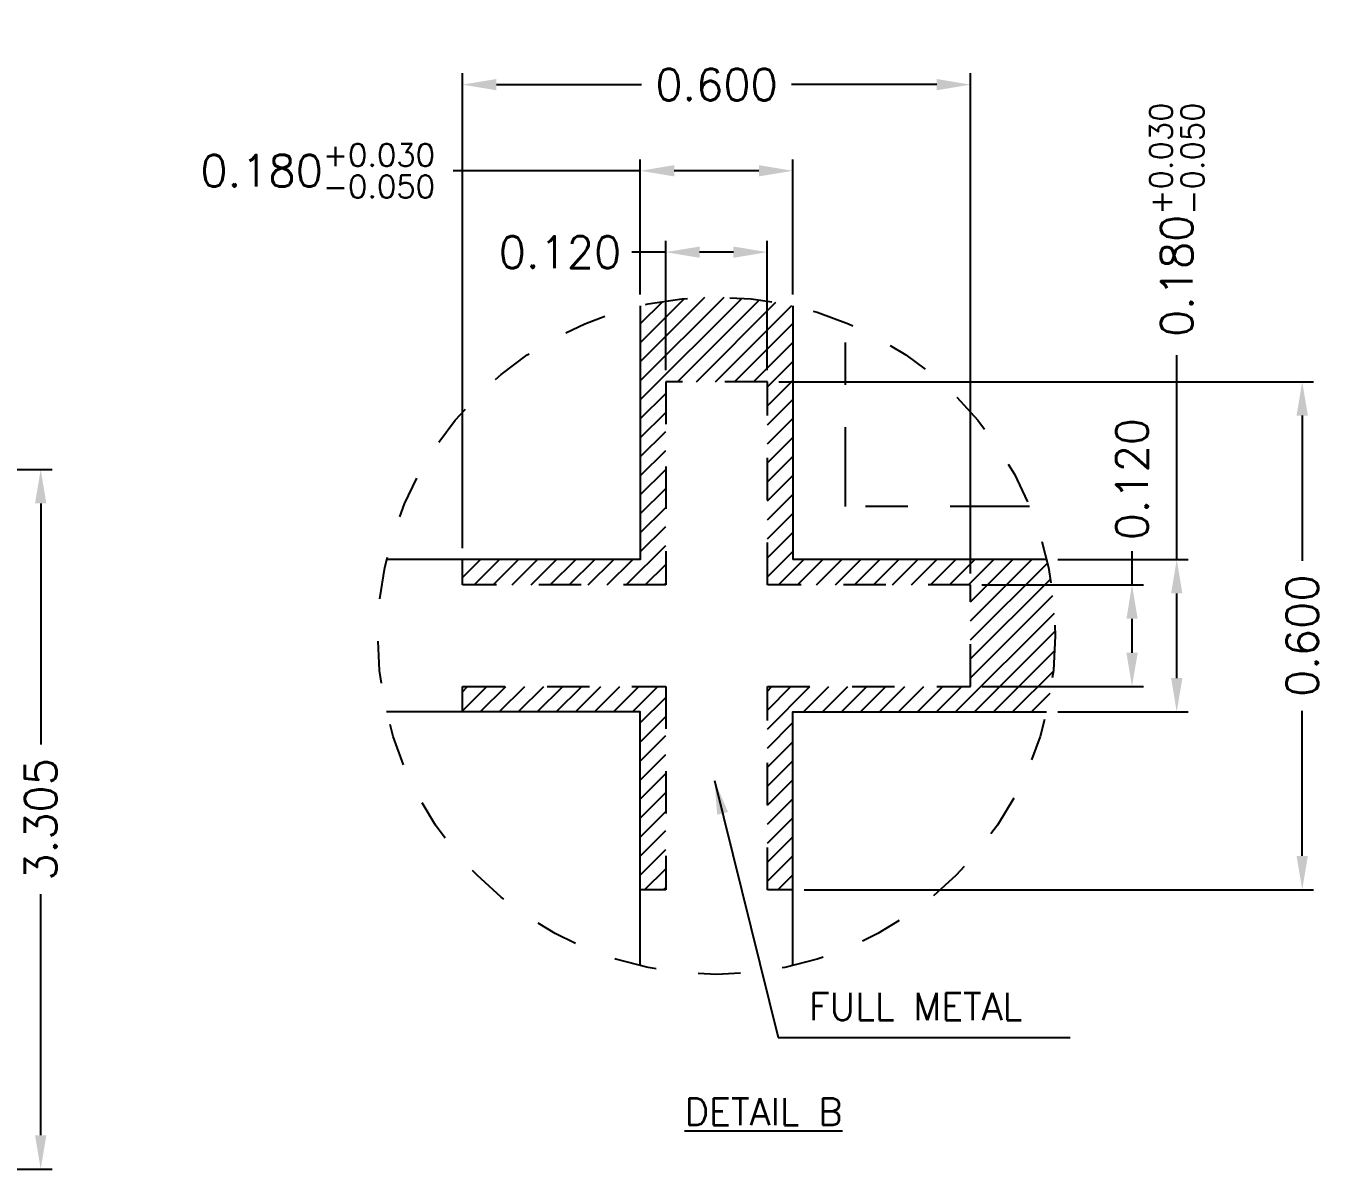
# Model space of a CAD drawing. Header units: millimetres. Extents: x 414.6 to 423.6, y 87.24 to 93.07.
# Drawn here: x 420.534 to 423.598, y 90.05 to 92.75 of the extents above; entities that cross this region are included whole.
import ezdxf

# ---------------------------------------------------------------- set-up
doc = ezdxf.new("R2010")
doc.units = ezdxf.units.MM
doc.header["$LTSCALE"] = 0.5
doc.header["$PDMODE"] = 98
doc.linetypes.add('HIDDEN', pattern=[0.375, 0.25, -0.125])
doc.linetypes.add('PHANTOM', pattern=[2.5, 1.25, -0.25, 0.25, -0.25, 0.25, -0.25])
for name, color, linetype in [('1D', 4, 'Continuous'), ('BTM', 7, 'HIDDEN'), ('DIM', 3, 'Continuous'), ('HEB', 4, 'Continuous'), ('PKG', 1, 'PHANTOM')]:
    doc.layers.add(name, color=color, linetype=linetype)
doc.styles.add('SIMPLEX', font='simplex.shx', dxfattribs={"bigfont": 'AllInOneBig.shx'})
doc.dimstyles.new('Standard3', dxfattribs={"dimtxt": 0.075, "dimasz": 0.08, "dimexe": 0.027, "dimexo": 0.027, "dimgap": 0.027, "dimtad": 1, "dimdec": 3, "dimlfac": 2, "dimrnd": 0.0005, "dimzin": 1, "dimtxsty": 'SIMPLEX', "dimcen": 0.1905, "dimclrd": 256, "dimclre": 256, "dimclrt": 256, "dimazin": 3, "dimtp": 0.03, "dimtm": 0.05, "dimtfac": 0.8, "dimtdec": 3, "dimtmove": 0, "dimatfit": 3, "dimfxl": 0.05, "dimlwd": -1, "dimlwe": -1})

# ---------------------------------------------------------------- blocks, each defined once
blk = doc.blocks.new('*D139')
at = {"layer": 'Defpoints', "color": 0, "ltscale": 0.05, "transparency": 16777216}
for p in [(419.1639, 91.7022), (419.1639, 90.0497), (420.5691, 90.0497)]:
    blk.add_point(p, dxfattribs=at)
at = {"layer": 'DIM', "ltscale": 0.05, "transparency": 16777216}
for p, q in [((419.1909, 91.7022), (420.5961, 91.7022)), ((420.5691, 91.6222), (420.5691, 91.053)), ((420.5691, 90.1297), (420.5691, 90.699)), ((419.1909, 90.0497), (420.5961, 90.0497))]:
    blk.add_line(p, q, dxfattribs=at)
for points in [[(420.5557, 91.6222), (420.5824, 91.6222), (420.5691, 91.7022)], [(420.5557, 90.1297), (420.5824, 90.1297), (420.5691, 90.0497)]]:
    blk.add_solid(points, dxfattribs=at)
at = {"layer": 'DIM', "ltscale": 0.05, "transparency": 16777216, "insert": (420.5691, 90.876), "char_height": 0.075, "attachment_point": 5, "rotation": 90, "style": 'SIMPLEX'}
blk.add_mtext('\\A1;3.305', dxfattribs=at)
blk = doc.blocks.new('*D155')
at = {"ltscale": 0.05, "transparency": 16777216}
for p, q in [((421.5653, 91.5165), (421.5653, 92.6384)), ((422.7653, 91.4565), (422.7653, 92.6384)), ((421.6453, 92.6114), (421.9883, 92.6114)), ((422.6853, 92.6114), (422.3423, 92.6114))]:
    blk.add_line(p, q, dxfattribs=at)
for points in [[(421.6453, 92.6247), (421.6453, 92.598), (421.5653, 92.6114)], [(422.6853, 92.6247), (422.6853, 92.598), (422.7653, 92.6114)]]:
    blk.add_solid(points, dxfattribs=at)
at = {"layer": 'Defpoints', "color": 0, "ltscale": 0.05, "transparency": 16777216}
for p in [(422.7653, 92.6114), (421.5653, 91.4895), (422.7653, 91.4295)]:
    blk.add_point(p, dxfattribs=at)
at = {"ltscale": 0.05, "transparency": 16777216, "insert": (422.1653, 92.6114), "char_height": 0.075, "attachment_point": 5, "style": 'SIMPLEX'}
blk.add_mtext('\\A1;0.600', dxfattribs=at)
blk = doc.blocks.new('*D156')
at = {"ltscale": 0.05, "transparency": 16777216}
for p, q in [((421.9853, 92.116), (421.9853, 92.4349)), ((422.3453, 92.116), (422.3453, 92.4349)), ((421.9853, 92.4079), (421.5435, 92.4079)), ((422.2653, 92.4079), (422.0653, 92.4079))]:
    blk.add_line(p, q, dxfattribs=at)
for points in [[(422.0653, 92.4212), (422.0653, 92.3946), (421.9853, 92.4079)], [(422.2653, 92.4212), (422.2653, 92.3946), (422.3453, 92.4079)]]:
    blk.add_solid(points, dxfattribs=at)
at = {"layer": 'Defpoints', "color": 0, "ltscale": 0.05, "transparency": 16777216}
for p in [(422.3453, 92.4079), (421.9853, 92.089), (422.3453, 92.089)]:
    blk.add_point(p, dxfattribs=at)
at = {"ltscale": 0.05, "transparency": 16777216, "insert": (421.2234, 92.4079), "char_height": 0.075, "attachment_point": 5, "style": 'SIMPLEX'}
blk.add_mtext('\\A1;0.180{}{\\H0.71x;\\C3;\\S+0.030^ -0.050;}', dxfattribs=at)
blk = doc.blocks.new('*D157')
at = {"ltscale": 0.05, "transparency": 16777216}
for p, q in [((422.0453, 91.9365), (422.0453, 92.2426)), ((422.2853, 91.9365), (422.2853, 92.2426)), ((422.0453, 92.2156), (421.9653, 92.2156)), ((422.2053, 92.2156), (422.1253, 92.2156))]:
    blk.add_line(p, q, dxfattribs=at)
for points in [[(422.1253, 92.2289), (422.1253, 92.2023), (422.0453, 92.2156)], [(422.2053, 92.2289), (422.2053, 92.2023), (422.2853, 92.2156)]]:
    blk.add_solid(points, dxfattribs=at)
at = {"layer": 'Defpoints', "color": 0, "ltscale": 0.05, "transparency": 16777216}
for p in [(422.2853, 92.2156), (422.0453, 91.9095), (422.2853, 91.9095)]:
    blk.add_point(p, dxfattribs=at)
at = {"ltscale": 0.05, "transparency": 16777216, "insert": (421.7955, 92.2156), "char_height": 0.075, "attachment_point": 5, "style": 'SIMPLEX'}
blk.add_mtext('\\A1;0.120', dxfattribs=at)
blk = doc.blocks.new('*D158')
at = {"ltscale": 0.05, "transparency": 16777216}
for p, q in [((422.3123, 91.9095), (423.5757, 91.9095)), ((423.5487, 91.8295), (423.5487, 91.4865)), ((423.5487, 90.7895), (423.5487, 91.1325)), ((422.3723, 90.7095), (423.5757, 90.7095))]:
    blk.add_line(p, q, dxfattribs=at)
for points in [[(423.5353, 91.8295), (423.562, 91.8295), (423.5487, 91.9095)], [(423.5353, 90.7895), (423.562, 90.7895), (423.5487, 90.7095)]]:
    blk.add_solid(points, dxfattribs=at)
at = {"layer": 'Defpoints', "color": 0, "ltscale": 0.05, "transparency": 16777216}
for p in [(422.2853, 91.9095), (422.3453, 90.7095), (423.5487, 90.7095)]:
    blk.add_point(p, dxfattribs=at)
at = {"ltscale": 0.05, "transparency": 16777216, "insert": (423.5487, 91.3095), "char_height": 0.075, "attachment_point": 5, "rotation": 90, "style": 'SIMPLEX'}
blk.add_mtext('\\A1;0.600', dxfattribs=at)
blk = doc.blocks.new('*D159')
at = {"ltscale": 0.05, "transparency": 16777216}
for p, q in [((423.2523, 91.4895), (423.2523, 91.9721)), ((422.9718, 91.4895), (423.2793, 91.4895)), ((423.2523, 91.2095), (423.2523, 91.4095)), ((422.9718, 91.1295), (423.2793, 91.1295))]:
    blk.add_line(p, q, dxfattribs=at)
for points in [[(423.239, 91.4095), (423.2657, 91.4095), (423.2523, 91.4895)], [(423.239, 91.2095), (423.2657, 91.2095), (423.2523, 91.1295)]]:
    blk.add_solid(points, dxfattribs=at)
at = {"layer": 'Defpoints', "color": 0, "ltscale": 0.05, "transparency": 16777216}
for p in [(422.9448, 91.4895), (423.2523, 91.4895), (422.9448, 91.1295)]:
    blk.add_point(p, dxfattribs=at)
at = {"ltscale": 0.05, "transparency": 16777216, "insert": (423.2523, 92.2921), "char_height": 0.075, "attachment_point": 5, "rotation": 90, "style": 'SIMPLEX'}
blk.add_mtext('\\A1;0.180{}{\\H0.71x;\\C3;\\S+0.030^ -0.050;}', dxfattribs=at)
blk = doc.blocks.new('*D160')
at = {"ltscale": 0.05, "transparency": 16777216}
for p, q in [((423.1467, 91.4295), (423.1467, 91.5095)), ((422.7923, 91.4295), (423.1737, 91.4295)), ((423.1467, 91.2695), (423.1467, 91.3495)), ((422.7923, 91.1895), (423.1737, 91.1895))]:
    blk.add_line(p, q, dxfattribs=at)
for points in [[(423.1334, 91.3495), (423.1601, 91.3495), (423.1467, 91.4295)], [(423.1334, 91.2695), (423.1601, 91.2695), (423.1467, 91.1895)]]:
    blk.add_solid(points, dxfattribs=at)
at = {"layer": 'Defpoints', "color": 0, "ltscale": 0.05, "transparency": 16777216}
for p in [(422.7653, 91.4295), (423.1467, 91.4295), (422.7653, 91.1895)]:
    blk.add_point(p, dxfattribs=at)
at = {"ltscale": 0.05, "transparency": 16777216, "insert": (423.1467, 91.6794), "char_height": 0.075, "attachment_point": 5, "rotation": 90, "style": 'SIMPLEX'}
blk.add_mtext('\\A1;0.120', dxfattribs=at)

msp = doc.modelspace()

# ---------------------------------------------------------------- hatches: boundary and pattern name
at = {"layer": 'HEB', "ltscale": 0.05}
h = msp.add_hatch(dxfattribs=at)
h.set_pattern_fill('ANSI31', color=256, scale=0.01)
h.set_pattern_definition([(45, (427.819782, 90.786397), (-0.02245064, 0.02245064), [])])
h.paths.add_polyline_path([(422.34533, 92.08903, 0.1139611), (421.98533, 92.08903), (421.98533, 91.48954), (421.56533, 91.48954), (421.56533, 91.42954), (422.04533, 91.42954), (422.04533, 91.90954), (422.28533, 91.90954), (422.28533, 91.42954), (422.76533, 91.42954), (422.76533, 91.18954), (422.28533, 91.18954), (422.28533, 90.70954), (422.34533, 90.70954), (422.34533, 91.12954), (422.94481, 91.12954, 0.0567967), (422.96533, 91.30954, 0.0567967), (422.94481, 91.48954), (422.34533, 91.48954)])
h.paths.add_polyline_path([(422.04533, 91.18954), (421.56533, 91.18954), (421.56533, 91.12954), (421.98533, 91.12954), (421.98533, 90.70954), (422.04533, 90.70954)])

# ---------------------------------------------------------------- linework, layer by layer
for p in [(422.34533, 92.08903), (422.94481, 91.48954)]:
    msp.add_line(p, (422.34533, 91.48954))
at = {"ltscale": 0.2}
for points in [[(421.98533, 92.08903), (421.98533, 91.48954), (421.38584, 91.48954)], [(421.98533, 90.53006), (421.98533, 91.12954), (421.38584, 91.12954)], [(422.34533, 90.53006), (422.34533, 91.12954), (422.94481, 91.12954)]]:
    msp.add_lwpolyline(points, dxfattribs=at)
at = {"layer": '1D', "color": 4, "linetype": 'HIDDEN', "ltscale": 0.5}
msp.add_circle((422.16533, 91.30954), 0.8, dxfattribs=at)
at = {"layer": 'BTM', "linetype": 'HIDDEN', "ltscale": 0.5}
for points in [[(422.34533, 90.70954), (422.28533, 90.70954), (422.28533, 91.18954), (422.76533, 91.18954), (422.76533, 91.42954), (422.28533, 91.42954), (422.28533, 91.90954), (422.04533, 91.90954), (422.04533, 91.42954), (421.56533, 91.42954), (421.56533, 91.48954)], [(421.56533, 91.12954), (421.56533, 91.18954), (422.04533, 91.18954), (422.04533, 90.70954), (421.98533, 90.70954)]]:
    msp.add_lwpolyline(points, dxfattribs=at)
at = {"layer": 'PKG', "ltscale": 0.3}
msp.add_lwpolyline([(422.9049, 91.61454), (422.47033, 91.61454), (422.47033, 92.04912)], dxfattribs=at)

# ---------------------------------------------------------------- texts
at = {"layer": '1D', "color": 0, "ltscale": 0.1, "insert": (422.38305, 90.46573), "char_height": 0.064, "attachment_point": 1, "style": 'SIMPLEX'}
msp.add_mtext_dynamic_manual_height_columns('FULL METAL', width=0.8561453, gutter_width=25, heights=[0], dxfattribs=at)
at = {"layer": '1D', "color": 4, "ltscale": 0.1, "insert": (422.08964, 90.21702), "char_height": 0.064, "width": 0.6255286, "attachment_point": 1, "style": 'SIMPLEX'}
msp.add_mtext('{\\LDETAIL B}', dxfattribs=at)

# ---------------------------------------------------------------- dimensions: what is measured, and where the dimension line sits
at = {"ltscale": 0.05}
for base, p1, p2, angle, text, picture, middle in [((423.25234, 91.48954), (422.94481, 91.12954), (422.94481, 91.48954), 90, '0.180{}{\\H0.71x;\\C3;\\S+0.030^ -0.050;}', '*D159', (423.25234, 92.29209)), ((422.76533, 92.61136), (421.56533, 91.48954), (422.76533, 91.42954), 0, '0.600', '*D155', (422.16533, 92.61136)), ((422.34533, 92.40789), (421.98533, 92.08903), (422.34533, 92.08903), 0, '0.180{}{\\H0.71x;\\C3;\\S+0.030^ -0.050;}', '*D156', (421.22342, 92.40789)), ((422.28533, 92.21561), (422.04533, 91.90954), (422.28533, 91.90954), 0, '0.120', '*D157', (421.79547, 92.21561))]:
    dim = msp.add_linear_dim(base=base, p1=p1, p2=p2, angle=angle, text=text, dimstyle='Standard3', dxfattribs=at)
    dim.commit()
    dim.dimension.update_dxf_attribs({"geometry": picture, "text_midpoint": middle, "dimtype": 160})
for base, p1, p2, text, picture, middle in [((423.54868, 90.70954), (422.28533, 91.90954), (422.34533, 90.70954), '0.600', '*D158', (423.54868, 91.30954)), ((423.14674, 91.42954), (422.76533, 91.18954), (422.76533, 91.42954), '0.120', '*D160', (423.14674, 91.6794))]:
    dim = msp.add_linear_dim(base=base, p1=p1, p2=p2, angle=90, text=text, dimstyle='Standard3', dxfattribs=at)
    dim.commit()
    dim.dimension.update_dxf_attribs({"geometry": picture, "text_midpoint": middle})
at = {"layer": 'DIM', "ltscale": 0.05}
dim = msp.add_linear_dim(base=(420.56907, 90.04972), p1=(419.16394, 91.70222), p2=(419.16394, 90.04972), angle=90, dimstyle='Standard3', dxfattribs=at)
dim.commit()
dim.dimension.update_dxf_attribs({"geometry": '*D139', "text_midpoint": (420.56907, 90.87597), "dimtype": 160})

# ---------------------------------------------------------------- leaders
at = {"layer": '1D', "color": 0, "ltscale": 0.1}
msp.add_leader([(422.16045, 90.96771), (422.31055, 90.36052), (423.00046, 90.36052)], dimstyle='Standard3', override={"dimgap": 0.027, "dimtad": 0}, dxfattribs=at)

doc.saveas('drawing.dxf')
